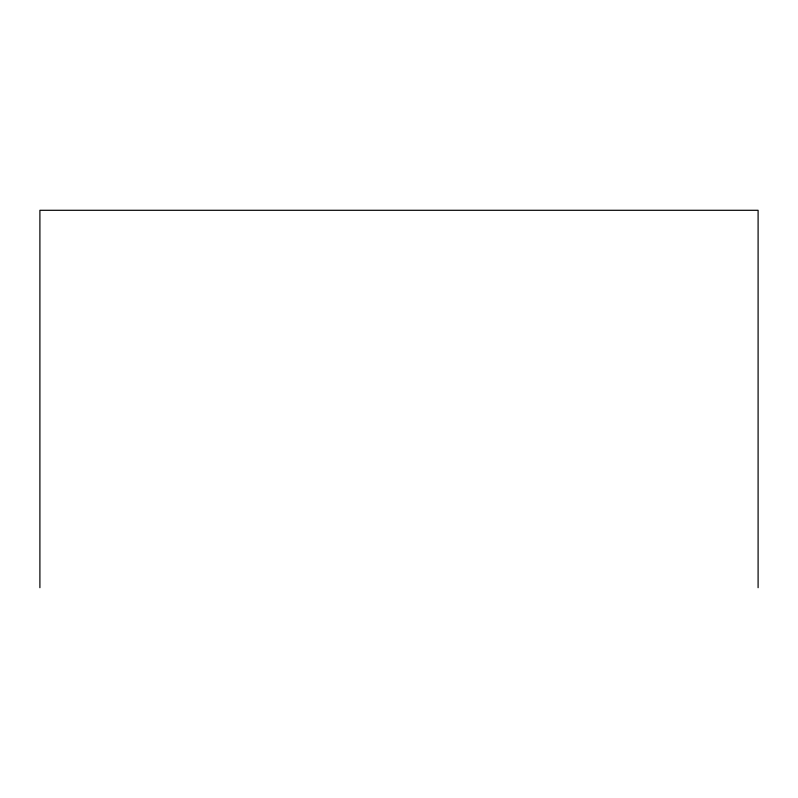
<?xml version="1.0" encoding="UTF-8"?>
<svg xmlns="http://www.w3.org/2000/svg" width="798" height="798" viewBox="0 0 798 798"><rect width="100%" height="100%" fill="white"/><g stroke="black" fill="none" stroke-linecap="round" stroke-linejoin="round"><path stroke-width="1.2" d="M758.1 587.707L758.1 210.293L39.9 210.293L39.9 587.707"/></g></svg>
